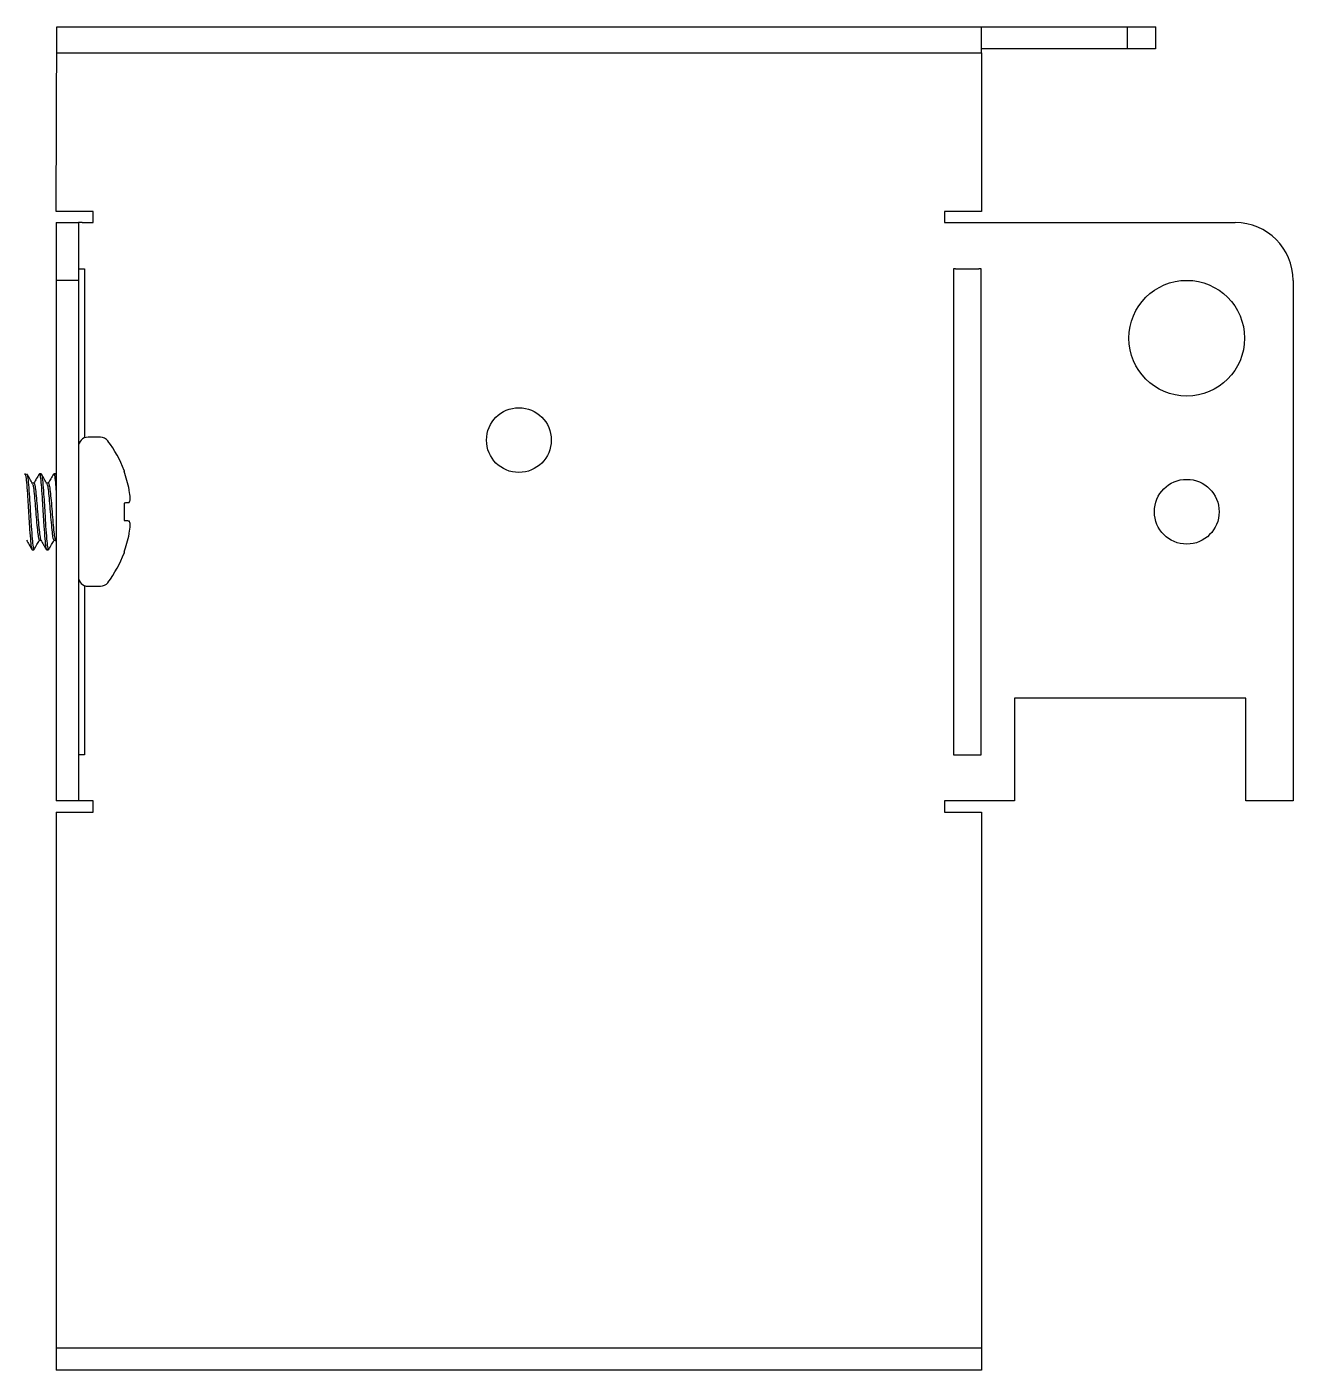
# Model space of a CAD drawing. Header units: inches. Extents: x -2.74 to 2.74, y -2.85 to 0.05.
# Drawn here: x -0.002 to 2.736, y -2.855 to 0.048 of the extents above; entities that cross this region are included whole.
import ezdxf

# ---------------------------------------------------------------- set-up
doc = ezdxf.new("R2010")
doc.units = ezdxf.units.IN
doc.header["$LTSCALE"] = 0.5
doc.header["$MEASUREMENT"] = 0
doc.layers.add('Hardware', color=242, linetype='CONTINUOUS')
doc.layers.add('Mounting', color=4, linetype='CONTINUOUS')

msp = doc.modelspace()

# ---------------------------------------------------------------- linework, layer by layer
at = {"layer": 'Hardware', "linetype": 'Continuous', "lineweight": 25, "transparency": 16777216}
for p, q in [((0.157, -0.839), (0.1303, -0.839)), ((0.029, -0.918), (0.0251, -0.918)), ((0.0603, -0.918), (0.0564, -0.918)), ((0.2083, -0.9106), (0.2083, -0.9126)), ((0.0134, -0.9383), (0.0099, -0.9383)), ((0.0447, -0.9383), (0.0411, -0.9383)), ((0.2196, -0.9539), (0.2193, -0.9524)), ((0.2083, -0.9814), (0.2083, -1.0186)), ((0.2193, -0.9805), (0.2196, -0.9801)), ((0.2196, -1.0199), (0.2193, -1.0195)), ((0.0251, -1.0617), (0.0287, -1.0617)), ((0.0564, -1.0617), (0.0599, -1.0617)), ((0.2193, -1.0476), (0.2196, -1.0461)), ((0.0095, -1.082), (0.0134, -1.082)), ((0.0408, -1.082), (0.0447, -1.082)), ((0.2083, -1.0874), (0.2083, -1.0894)), ((0.1303, -1.161), (0.157, -1.161))]:
    msp.add_line(p, q, dxfattribs=at)
at = {"layer": 'Hardware', "linetype": 'Continuous', "lineweight": 25, "transparency": 16777216, "flags": 128}
for points in [[(0.2193, -0.9805), (0.2183, -0.9805), (0.2172, -0.9806), (0.216, -0.9808), (0.2146, -0.9809), (0.2132, -0.981), (0.2117, -0.9811), (0.2101, -0.9813), (0.2083, -0.9814)], [(0.2083, -1.0186), (0.2101, -1.0187), (0.2117, -1.0189), (0.2132, -1.019), (0.2146, -1.0191), (0.216, -1.0192), (0.2172, -1.0194), (0.2183, -1.0195), (0.2193, -1.0195)]]:
    msp.add_lwpolyline(points, dxfattribs=at)
at = {"layer": 'Hardware', "linetype": 'Continuous', "lineweight": 25, "transparency": 16777216}
for centre, radius, start, end in [((0.1303, -0.8597), 0.0207, 90, 180), ((0.157, -0.8597), 0.0207, 36.9405, 90), ((-0.0296, -1), 0.2541, 20.5946, 36.9405), ((-0.0311, -0.9999), 0.2548, 10.7479, 20.0559), ((0.0065, -0.9861), 0.2155, 4.0562, 8.5693), ((0.1788, -0.9657), 0.0433, 340.4904, 350.3089), ((0.1788, -1.0343), 0.0433, 9.6912, 19.5101), ((0.0065, -1.0139), 0.2155, 351.4306, 355.9439), ((-0.0311, -1.0001), 0.2548, 339.9441, 349.2521), ((-0.0296, -1), 0.2541, 323.0595, 339.4054), ((0.1303, -1.1403), 0.0207, 180, 270), ((0.157, -1.1403), 0.0207, 270, 323.0595)]:
    msp.add_arc(centre, radius, start, end, dxfattribs=at)
for points, knots in [([(-0.0067, -0.9198), (-0.0065, -0.9191), (-0.0056, -0.9158), (-0.0041, -0.9229), (-0.0023, -0.9404), (-0.0002, -0.9678), (0.0011, -0.9894), (0.0017, -1)], [0, 0, 0, 0, 0.0674136, 0.3028885, 0.5310124, 0.768551, 1, 1, 1, 1]), ([(-0.0022, -0.918), (-0.0015, -0.9193), (-0.0002, -0.9217), (0.0016, -0.9407), (0.0037, -0.9677), (0.005, -0.9893), (0.0056, -1)], [0, 0, 0, 0, 0.2524966, 0.4971109, 0.7518203, 1, 1, 1, 1]), ([(0.0103, -0.9391), (0.0084, -0.9357), (0.0044, -0.9289), (0.0004, -0.922), (-0.0016, -0.9186)], [0, 0, 0, 0, 0.499509, 1, 1, 1, 1]), ([(0.0246, -0.9185), (0.0226, -0.9219), (0.0187, -0.9285), (0.0149, -0.9351), (0.013, -0.9383)], [0, 0, 0, 0, 0.517873, 1, 1, 1, 1]), ([(0.0246, -0.9198), (0.0248, -0.9191), (0.0256, -0.9158), (0.0272, -0.9229), (0.0289, -0.9404), (0.0311, -0.9678), (0.0323, -0.9894), (0.0329, -1)], [0, 0, 0, 0, 0.0674136, 0.3028885, 0.5310124, 0.768551, 1, 1, 1, 1]), ([(0.029, -0.918), (0.0297, -0.9193), (0.0311, -0.9217), (0.0328, -0.9407), (0.035, -0.9677), (0.0362, -0.9893), (0.0369, -1)], [0, 0, 0, 0, 0.2524966, 0.4971109, 0.7518203, 1, 1, 1, 1]), ([(0.0416, -0.9391), (0.0396, -0.9357), (0.0356, -0.9289), (0.0317, -0.922), (0.0297, -0.9186)], [0, 0, 0, 0, 0.499509, 1, 1, 1, 1]), ([(0.0558, -0.9185), (0.0538, -0.9219), (0.05, -0.9285), (0.0461, -0.9351), (0.0443, -0.9383)], [0, 0, 0, 0, 0.517873, 1, 1, 1, 1]), ([(0.0558, -0.9198), (0.056, -0.9191), (0.0569, -0.9158), (0.0584, -0.9229), (0.06, -0.9389), (0.0612, -0.9541), (0.0618, -0.9614)], [0, 0, 0, 0, 0.0674136, 0.3028886, 0.5310127, 0.709162, 0.709162, 0.709162, 0.709162]), ([(0.0103, -0.9401), (0.0107, -0.9408), (0.0118, -0.9425), (0.0133, -0.9555), (0.0154, -0.9757), (0.0173, -1), (0.0192, -1.0243), (0.0213, -1.0446), (0.0231, -1.0589), (0.0245, -1.0608), (0.0251, -1.0617)], [0, 0, 0, 0, 0.082376, 0.210809, 0.344574, 0.47489, 0.605205, 0.738971, 0.867404, 1, 1, 1, 1]), ([(0.0134, -0.9383), (0.0141, -0.9392), (0.0155, -0.9411), (0.0172, -0.9553), (0.0193, -0.9755), (0.0212, -0.9998), (0.0231, -1.0243), (0.0252, -1.0445), (0.0268, -1.0578), (0.028, -1.0595), (0.0284, -1.0603)], [0, 0, 0, 0, 0.1311837, 0.258248, 0.3878303, 0.519516, 0.6484429, 0.7807844, 0.9078481, 1, 1, 1, 1]), ([(0.0415, -0.9401), (0.0419, -0.9408), (0.043, -0.9425), (0.0446, -0.9555), (0.0467, -0.9757), (0.0486, -1), (0.0505, -1.0243), (0.0526, -1.0446), (0.0543, -1.0589), (0.0557, -1.0608), (0.0564, -1.0617)], [0, 0, 0, 0, 0.082376, 0.210809, 0.344574, 0.47489, 0.605205, 0.738971, 0.867404, 1, 1, 1, 1]), ([(0.0447, -0.9383), (0.0454, -0.9392), (0.0467, -0.9411), (0.0485, -0.9553), (0.0506, -0.9755), (0.0525, -0.9998), (0.0544, -1.0243), (0.0565, -1.0445), (0.0581, -1.0578), (0.0592, -1.0595), (0.0597, -1.0603)], [0, 0, 0, 0, 0.1311837, 0.258248, 0.3878303, 0.519516, 0.6484429, 0.7807844, 0.9078481, 1, 1, 1, 1]), ([(0.2214, -0.973), (0.2215, -0.9728), (0.2215, -0.9723), (0.2215, -0.9715), (0.2214, -0.9709), (0.2214, -0.9708)], [0, 0, 0, 0, 0.429819, 0.859683, 1, 1, 1, 1]), ([(0.0017, -1), (0.0023, -1.0107), (0.0036, -1.0323), (0.0057, -1.0593), (0.0075, -1.0783), (0.0088, -1.0807), (0.0095, -1.082)], [0, 0, 0, 0, 0.2481796, 0.5028901, 0.7475035, 1, 1, 1, 1]), ([(0.0056, -1), (0.0062, -1.0106), (0.0075, -1.0322), (0.0096, -1.0596), (0.0114, -1.0772), (0.013, -1.0842), (0.0138, -1.0808), (0.014, -1.08)], [0, 0, 0, 0, 0.229987, 0.466025, 0.692707, 0.926694, 1, 1, 1, 1]), ([(0.0329, -1), (0.0336, -1.0107), (0.0348, -1.0323), (0.037, -1.0593), (0.0387, -1.0783), (0.0401, -1.0807), (0.0408, -1.082)], [0, 0, 0, 0, 0.2481796, 0.5028901, 0.7475035, 1, 1, 1, 1]), ([(0.0369, -1), (0.0375, -1.0106), (0.0387, -1.0322), (0.0409, -1.0596), (0.0426, -1.0772), (0.0442, -1.0842), (0.0451, -1.0808), (0.0453, -1.08)], [0, 0, 0, 0, 0.229987, 0.466025, 0.692707, 0.926694, 1, 1, 1, 1]), ([(0.2214, -1.0292), (0.2215, -1.0288), (0.2215, -1.028), (0.2215, -1.0273), (0.2214, -1.0271), (0.2214, -1.027)], [0, 0, 0, 0, 0.429846, 0.85964, 1, 1, 1, 1]), ([(-0.0029, -1.0612), (-0.0009, -1.0646), (0.0031, -1.0714), (0.007, -1.0782), (0.009, -1.0816)], [0, 0, 0, 0, 0.499705, 1, 1, 1, 1]), ([(0.0141, -1.0814), (0.016, -1.078), (0.0198, -1.0714), (0.0237, -1.0648), (0.0255, -1.0617)], [0, 0, 0, 0, 0.52048, 1, 1, 1, 1]), ([(0.0284, -1.0612), (0.0304, -1.0646), (0.0343, -1.0714), (0.0383, -1.0782), (0.0402, -1.0816)], [0, 0, 0, 0, 0.499705, 1, 1, 1, 1]), ([(0.0453, -1.0814), (0.0473, -1.078), (0.0511, -1.0714), (0.0549, -1.0648), (0.0568, -1.0617)], [0, 0, 0, 0, 0.52048, 1, 1, 1, 1])]:
    msp.add_open_spline(points, degree=3, knots=knots, dxfattribs=at)
for points in [[(0.0603, -0.918), (0.0608, -0.9189), (0.0613, -0.9198), (0.0618, -0.9217)], [(0.0618, -0.9201), (0.0615, -0.9196), (0.0612, -0.9191), (0.0609, -0.9186)], [(0.0596, -1.0612), (0.0603, -1.0624), (0.0611, -1.0637), (0.0618, -1.0649)]]:
    msp.add_open_spline(points, degree=3, dxfattribs=at)
at = {"layer": 'Mounting', "linetype": 'Continuous', "lineweight": 25, "transparency": 16777216}
for p, q in [((0.0618, -0.3511), (0.0626, 0.0478)), ((0.0626, 0.0478), (2.4386, 0.0478)), ((2.0618, -0.008), (2.0618, 0.0478)), ((2.3778, 0), (2.3778, 0.0478)), ((2.4378, 0.0478), (2.4378, 0)), ((2.4378, 0), (2.0618, 0)), ((0.0625, -0.008), (2.0618, -0.008)), ((2.0618, -0.008), (2.0618, -0.3511)), ((0.1415, -0.3511), (0.0618, -0.3511)), ((0.0618, -0.375), (0.1096, -0.375)), ((0.0618, -0.375), (0.0618, -1.625)), ((0.1096, -0.375), (0.1096, -1.625)), ((0.1176, -0.375), (0.1096, -0.375)), ((0.1176, -0.375), (0.1415, -0.375)), ((0.1415, -0.375), (0.1415, -0.3511)), ((2.0618, -0.3511), (1.9821, -0.3511)), ((1.9821, -0.3511), (1.9821, -0.375)), ((1.9821, -0.375), (2.6106, -0.375)), ((0.1096, -0.475), (0.1176, -0.475)), ((0.1176, -0.475), (0.1225, -0.475)), ((0.1225, -0.475), (0.1225, -0.8405)), ((2.006, -0.475), (2.001, -0.475)), ((2.001, -0.475), (2.001, -1.525)), ((2.006, -0.475), (2.0561, -0.475)), ((2.061, -0.475), (2.0561, -0.475)), ((2.061, -1.525), (2.061, -0.475)), ((0.1096, -0.5), (0.0618, -0.5)), ((2.7356, -0.5), (2.7356, -1.625)), ((0.1225, -1.1595), (0.1225, -1.525)), ((2.1331, -1.403), (2.1331, -1.625)), ((2.6331, -1.403), (2.1331, -1.403)), ((2.6331, -1.625), (2.6331, -1.403)), ((0.1225, -1.525), (0.1096, -1.525)), ((2.001, -1.525), (2.061, -1.525)), ((0.1415, -1.625), (0.0618, -1.625)), ((0.1415, -1.6489), (0.1415, -1.625)), ((2.1331, -1.625), (1.9821, -1.625)), ((1.9821, -1.625), (1.9821, -1.6489)), ((2.7356, -1.625), (2.6331, -1.625)), ((0.0618, -1.6489), (0.1415, -1.6489)), ((0.0618, -1.6489), (0.0618, -2.855)), ((1.9821, -1.6489), (2.0618, -1.6489)), ((2.0618, -1.6489), (2.0618, -2.855)), ((2.0618, -2.8072), (0.0618, -2.8072)), ((2.0618, -2.855), (0.0618, -2.855))]:
    msp.add_line(p, q, dxfattribs=at)
for centre, radius in [((2.5056, -0.625), 0.125), ((1.0618, -0.8452), 0.07), ((2.5056, -1), 0.07)]:
    msp.add_circle(centre, radius, dxfattribs=at)
msp.add_arc((2.6106, -0.5), 0.125, 0, 90, dxfattribs=at)

doc.saveas('drawing.dxf')
